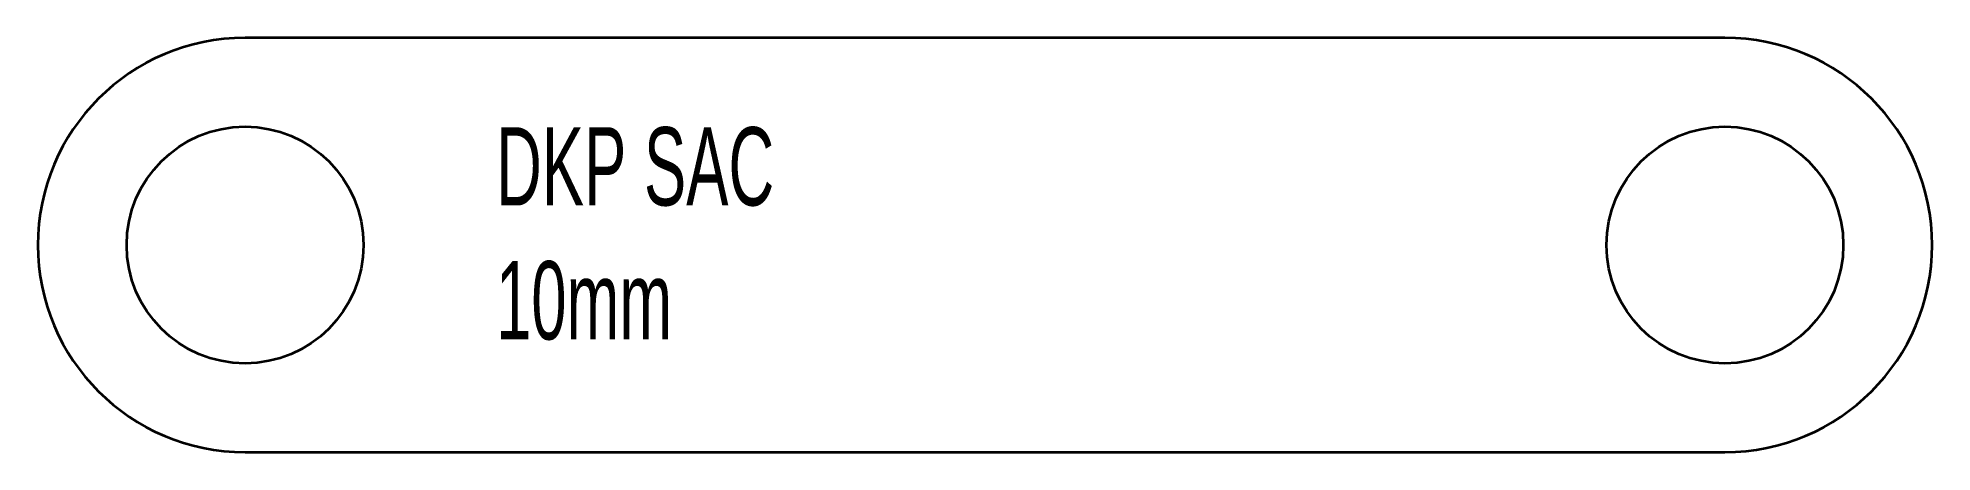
# Model space of a CAD drawing. Header units: millimetres. Extents: x -77.4 to -13.4, y 108 to 122.
import ezdxf

# ---------------------------------------------------------------- set-up
doc = ezdxf.new("R2010")
doc.units = ezdxf.units.MM
doc.styles.add('SLDTEXTSTYLE0', font='TXT', dxfattribs={"width": 0.605})

# ---------------------------------------------------------------- blocks, each defined once
blk = doc.blocks.new('SW_NOTE_0')
at = {"color": 0, "linetype": 'Continuous', "lineweight": 0, "char_height": 2.6458, "attachment_point": 1, "style": 'SLDTEXTSTYLE0'}
for s, insert in [('DKP SAC', (0, 3.411)), ('10mm', (0, -1.117))]:
    blk.add_mtext(s, dxfattribs=dict(at, insert=insert))

msp = doc.modelspace()

# ---------------------------------------------------------------- linework, layer by layer
at = {"color": 7, "linetype": 'Continuous', "lineweight": 35}
for p, q in [((-20.357, 121.983), (-70.357, 121.983)), ((-70.357, 107.983), (-20.357, 107.983))]:
    msp.add_line(p, q, dxfattribs=at)
for centre in [(-70.357, 114.983), (-20.357, 114.983)]:
    msp.add_circle(centre, 4, dxfattribs=at)
for centre, start, end in [((-70.357, 114.983), 90, 270), ((-20.357, 114.983), 270, 90)]:
    msp.add_arc(centre, 7, start, end, dxfattribs=at)

# ---------------------------------------------------------------- block references
at = {"color": 7, "linetype": 'Continuous', "lineweight": 0}
msp.add_blockref('SW_NOTE_0', (-61.876, 115.554), dxfattribs=at)

doc.saveas('drawing.dxf')
